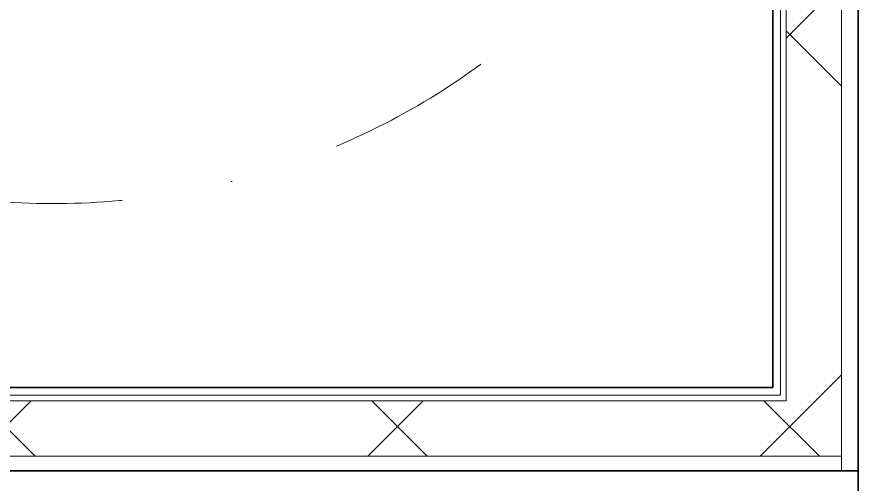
# Model space of a CAD drawing. Header units: millimetres. Extents: x -46592 to 140440, y -36427 to 76663.
# Drawn here: x 40316 to 41074, y 38132 to 38553 of the extents above; entities that cross this region are included whole.
import ezdxf

# ---------------------------------------------------------------- set-up
doc = ezdxf.new("R2010")
doc.units = ezdxf.units.MM
doc.linetypes.add('Pistekatko 3_2_mm', pattern=[350, 150, -100, 0, -100])
for name, color, linetype, lineweight in [('AR-C_APUVIIVA-1', 1, 'Pistekatko 3_2_mm', 18), ('AR1241_US-1', 1, 'Continuous', 35), ('AR1311_VS', 2, 'Continuous', 18), ('AR1311_VS-1', 2, 'Continuous', 35)]:
    doc.layers.add(name, color=color, linetype=linetype, lineweight=lineweight)
pattern_1 = [(45, (0, 0), (-176.7767, 176.7767), []), (135, (0, 0), (-176.7767, -176.7767), [])]

msp = doc.modelspace()

# ---------------------------------------------------------------- hatches: boundary and pattern name
at = {"layer": 'AR1311_VS'}
h = msp.add_hatch(dxfattribs=at)
h.set_pattern_fill('FP_1', color=256, style=0, pattern_type=2)
h.set_pattern_definition(pattern_1)
h.paths.add_polyline_path([(41059.03, 38207.17), (41059.03, 39781.17), (41009.03, 39781.17), (41009.03, 38207.17)], flags=0)
h = msp.add_hatch(dxfattribs=at)
h.set_pattern_fill('FP_1', color=256, style=0, pattern_type=2)
h.set_pattern_definition(pattern_1)
h.paths.add_polyline_path([(41059.03, 38157.17), (41059.03, 38207.17), (39919.03, 38207.17), (39919.03, 38157.17), (40108, 38157.17)], flags=0)
h.paths.add_polyline_path([(39009.03, 38157.17), (39009.03, 38207.17), (38897.03, 38207.17), (38897.03, 38157.17), (38909.03, 38157.17)], flags=0)

# ---------------------------------------------------------------- linework, layer by layer
at = {"layer": 'AR-C_APUVIIVA-1'}
msp.add_arc((40349.79, 39035.05), 650, 169.57628, 324.64047, dxfattribs=at)
at = {"layer": 'AR1241_US-1'}
msp.add_line((41074.03, 39796.17), (41074.03, 33618.47), dxfattribs=at)
at = {"layer": 'AR1311_VS'}
for p, q in [((41059.03, 38144.17), (41059.03, 39781.17)), ((41004.03, 38212.17), (41004.03, 39726.17)), ((41009.03, 38207.17), (41009.03, 39731.17)), ((41004.03, 38212.17), (39919.03, 38212.17)), ((41009.03, 38207.17), (39919.03, 38207.17)), ((41059.03, 38157.17), (39919.03, 38157.17))]:
    msp.add_line(p, q, dxfattribs=at)
at = {"layer": 'AR1311_VS-1'}
for p, q in [((41074.03, 38144.17), (41074.03, 39796.17)), ((40997.03, 38646.17), (40997.03, 38219.17)), ((40997.03, 38219.17), (39919.03, 38219.17)), ((39919.03, 38144.17), (41074.03, 38144.17))]:
    msp.add_line(p, q, dxfattribs=at)

doc.saveas('drawing.dxf')
